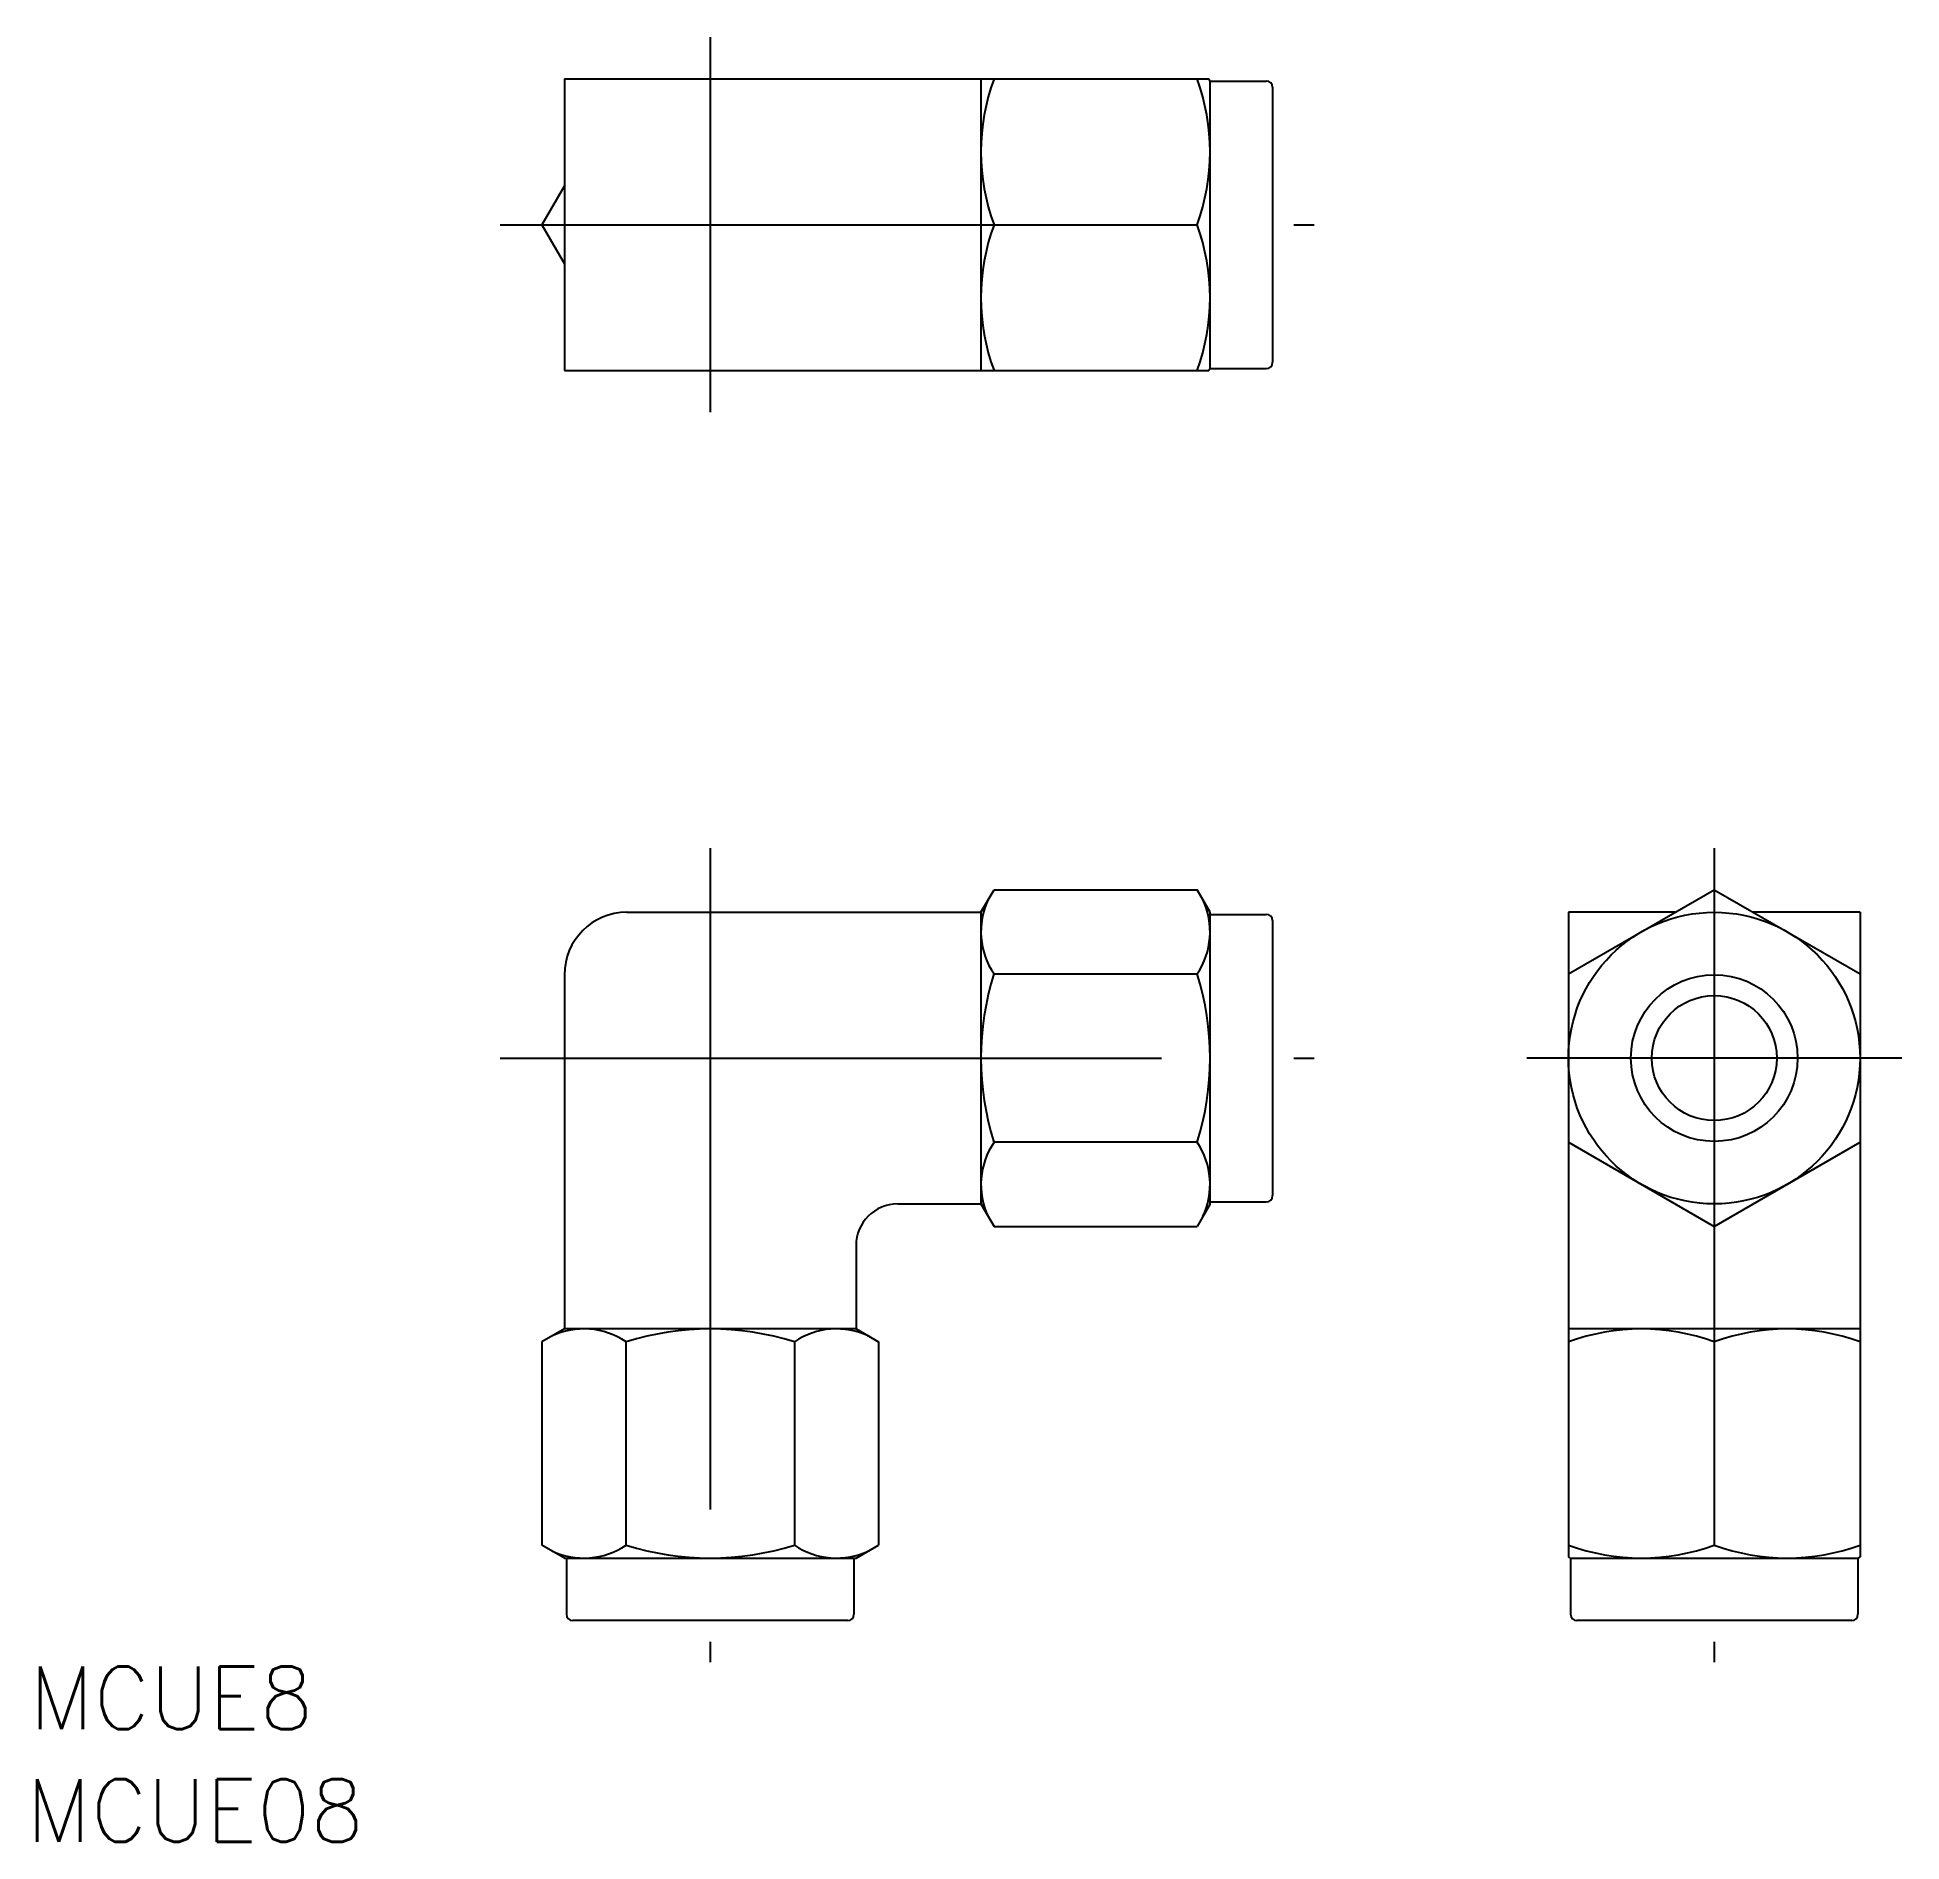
# Model space of a CAD drawing. Extents: x -80.5 to 9, y -37.6 to 49.
import ezdxf

# ---------------------------------------------------------------- set-up
doc = ezdxf.new("R2010")
doc.units = 0
doc.linetypes.add('CENTER', pattern=[50.8, 31.75, -6.35, 6.35, -6.35])
doc.layers.get('0').update_dxf_attribs({"linetype": 'CONTINUOUS'})
doc.layers.add('CENTER', color=1, linetype='CENTER')
doc.styles.get("Standard").update_dxf_attribs({"font": 'txt.shx', "height": 3, "bigfont": 'bigfont.shx'})

msp = doc.modelspace()

# ---------------------------------------------------------------- linework, layer by layer
at = {"color": 7, "linetype": 'CONTINUOUS'}
for p, q in [((-55.206, 47), (-24.264, 47)), ((-55.206, 47), (-55.206, 33)), ((-35.206, 47), (-35.206, 33)), ((-24.206, 46.9), (-24.264, 47)), ((-24.206, 33.1), (-24.206, 46.9)), ((-24.206, 46.9), (-21.506, 46.9)), ((-21.206, 46.6), (-21.206, 33.4)), ((-55.206, 41.876), (-56.289, 40)), ((-56.289, 40), (-55.206, 38.124)), ((-34.581, 40), (-24.832, 40)), ((-55.206, 33), (-24.264, 33)), ((-24.206, 33.1), (-24.264, 33)), ((-24.206, 33.1), (-21.506, 33.1)), ((-35.206, 7), (-34.581, 8.083)), ((-34.581, 8.083), (-24.832, 8.083)), ((-24.206, 7), (-24.832, 8.083)), ((-7, 4.041), (0, 8.083)), ((0, 8.083), (7, 4.041)), ((-52.206, 7), (-35.206, 7)), ((-35.206, 7), (-35.206, -7)), ((-24.206, -7), (-24.206, 7)), ((-24.206, 6.9), (-21.506, 6.9)), ((-21.206, 6.6), (-21.206, -6.6)), ((-7, 7), (-7, -23.942)), ((-1.876, 7), (-7, 7)), ((7, 7), (1.876, 7)), ((7, 7), (7, -23.942)), ((-55.206, 4), (-55.206, -13)), ((-34.581, 4.041), (-24.832, 4.041)), ((-24.832, -4.041), (-34.581, -4.041)), ((-7, -4.041), (0, -8.083)), ((0, -8.083), (7, -4.041)), ((-39.206, -7), (-35.206, -7)), ((-35.206, -7), (-34.581, -8.083)), ((-24.206, -7), (-24.832, -8.083)), ((-24.206, -6.9), (-21.506, -6.9)), ((-34.581, -8.083), (-24.832, -8.083)), ((-41.206, -9), (-41.206, -13)), ((-55.206, -13), (-56.289, -13.625)), ((-41.206, -13), (-55.206, -13)), ((-41.206, -13), (-40.124, -13.625)), ((7, -13), (-7, -13)), ((-56.289, -13.625), (-56.289, -23.375)), ((-52.248, -23.375), (-52.248, -13.625)), ((-44.165, -13.625), (-44.165, -23.375)), ((-40.124, -13.625), (-40.124, -23.375)), ((0, -13.625), (0, -23.375)), ((-55.206, -24), (-56.289, -23.375)), ((-55.206, -24), (-41.206, -24)), ((-55.106, -24), (-55.106, -26.7)), ((-41.306, -24), (-41.306, -26.7)), ((-41.206, -24), (-40.124, -23.375)), ((-6.9, -24), (-7, -23.942)), ((-6.9, -24), (6.9, -24)), ((-6.9, -24), (-6.9, -26.7)), ((6.9, -24), (7, -23.942)), ((6.9, -24), (6.9, -26.7)), ((-41.606, -27), (-54.806, -27)), ((6.6, -27), (-6.6, -27))]:
    msp.add_line(p, q, dxfattribs=at)
for radius in [7, 4, 3]:
    msp.add_circle((0, 0), radius, dxfattribs=at)
for centre, radius, start, end in [((-25.097, 43.5), 10.109, 159.74384, 200.25616), ((-34.316, 43.5), 10.109, 339.74384, 20.25616), ((-21.506, 46.6), 0.3, 0, 90), ((-25.097, 36.5), 10.109, 159.74384, 200.25616), ((-34.316, 36.5), 10.109, 339.74384, 20.25616), ((-21.506, 33.4), 0.3, 270, 360), ((-31.628, 6.062), 3.578, 154.38425, 214.38425), ((-27.785, 6.062), 3.578, 325.61575, 25.61575), ((-52.206, 4), 3, 90, 180), ((-21.506, 6.6), 0.3, 0, 90), ((-21.832, 0), 13.375, 162.41205, 197.58795), ((-37.581, 0), 13.375, 342.41205, 17.58795), ((-31.628, -6.062), 3.578, 145.61575, 205.61575), ((-27.785, -6.062), 3.578, 334.38425, 34.38425), ((-39.206, -9), 2, 90, 180), ((-21.506, -6.6), 0.3, 270, 360), ((-54.269, -16.578), 3.578, 55.61575, 115.61575), ((-48.206, -26.375), 13.375, 72.41205, 107.58795), ((-42.144, -16.578), 3.578, 64.38425, 124.38425), ((-3.5, -23.109), 10.109, 69.74384, 110.25616), ((3.5, -23.109), 10.109, 69.74384, 110.25616), ((-54.269, -20.422), 3.578, 244.38425, 304.38425), ((-48.206, -10.625), 13.375, 252.41205, 287.58795), ((-42.144, -20.422), 3.578, 235.61575, 295.61575), ((-3.5, -13.891), 10.109, 249.74384, 290.25616), ((3.5, -13.891), 10.109, 249.74384, 290.25616), ((-54.806, -26.7), 0.3, 180, 270), ((-41.606, -26.7), 0.3, 270, 360), ((-6.6, -26.7), 0.3, 180, 270), ((6.6, -26.7), 0.3, 270, 360)]:
    msp.add_arc(centre, radius, start, end, dxfattribs=at)
at = {"layer": 'CENTER', "color": 1, "linetype": 'CENTER'}
for p, q in [((-48.206, 49), (-48.206, 31)), ((-58.289, 40), (-19.206, 40)), ((-48.206, 10.083), (-48.206, -29)), ((0, 10.083), (0, -29)), ((-58.289, 0), (-19.206, 0)), ((9, 0), (-9, 0))]:
    msp.add_line(p, q, dxfattribs=at)

# ---------------------------------------------------------------- texts
at = {"color": 7, "linetype": 'CONTINUOUS'}
for s, p in [('MCUE8', (-80.894, -32.206)), ('MCUE08', (-81.029, -37.615))]:
    msp.add_text(s, height=3, dxfattribs=at).set_placement(p)

doc.saveas('drawing.dxf')
